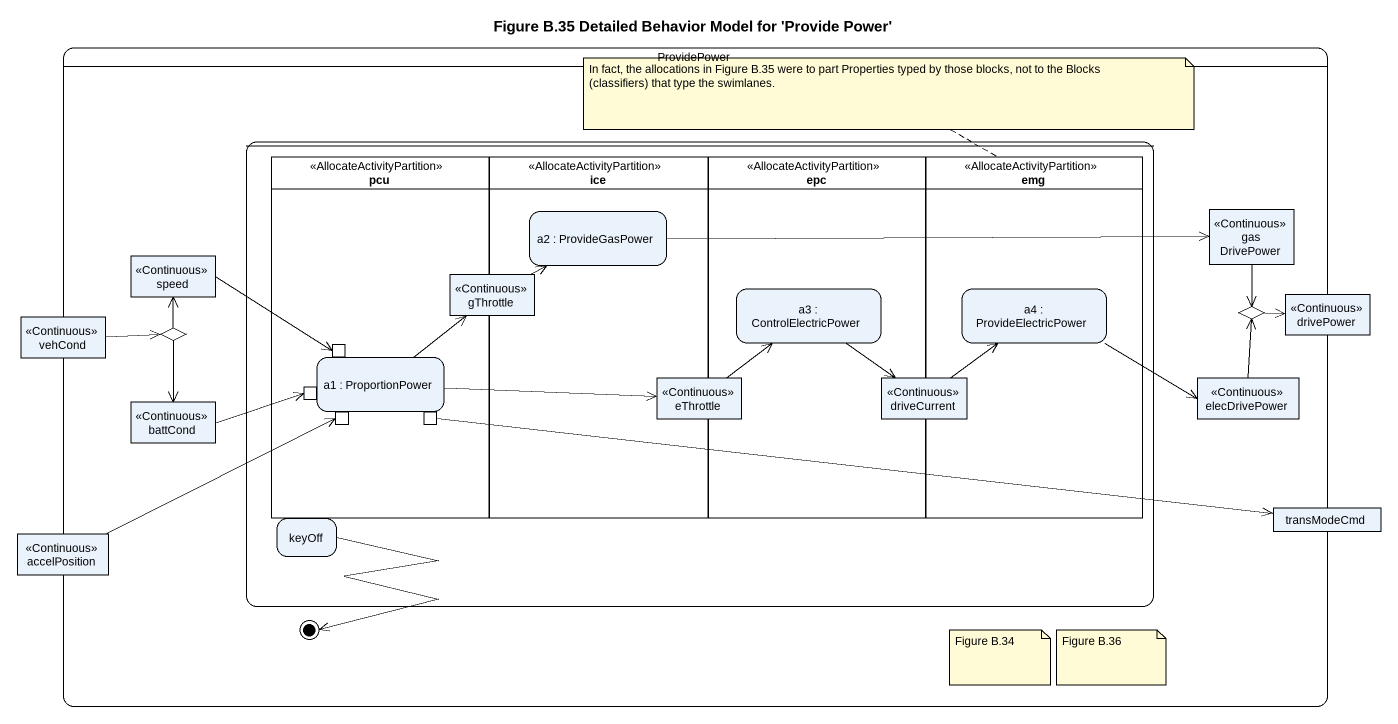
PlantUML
@startuml
title Figure B.35 Detailed Behavior Model for 'Provide Power'
hide empty description
state ProvidePower {
  state " " as state1 {
    state pcu <<AllocateActivityPartition>> {
      state "a1 : ProportionPower" as a1 {
        state pin1 <<inputPin>>
        state pin2 <<inputPin>>
        state pin3 <<inputPin>>
        state pin4 <<outputPin>>
      }
    }
    state ice <<AllocateActivityPartition>> {
      state "a2 : ProvideGasPower" as a2
    }
    state epc <<AllocateActivityPartition>> {
      state "a3 : ControlElectricPower" as a3
    }
    state emg <<AllocateActivityPartition>> {
      state "a4 : ProvideElectricPower" as a4
    }
    state gThrottle <<Continuous>>
    state eThrottle <<Continuous>>
    state driveCurrent <<Continuous>>
    state keyOff
  }
  state "gas DrivePower" as gas_DrivePower <<Continuous>>
  state speed <<Continuous>>
  state choice1 <<choice>>
  state drivePower <<Continuous>>
  state vehCond <<Continuous>>
  state choice2 <<choice>>
  state battCond <<Continuous>>
  state elecDrivePower <<Continuous>>
  state transModeCmd <<object>>
  state accelPosition <<Continuous>>
  state final1 <<end>>
}
a2 -right-> gas_DrivePower
gas_DrivePower --> choice1
speed -right-> pin1
gThrottle -right-> a2
a3 --> driveCurrent
a4 -right-> elecDrivePower
choice1 -right-> drivePower
vehCond -right-> choice2
choice2 -up-> speed
choice2 --> battCond
a1 -up-> gThrottle
a1 -right-> eThrottle
battCond -right-> pin2
eThrottle -up-> a3
driveCurrent -up-> a4
elecDrivePower -up-> choice1
pin4 -right-> transModeCmd
accelPosition -right-> pin3
keyOff --> final1
note top of emg : In fact, the allocations in Figure B.35 were to part Properties typed by those blocks, not to the Blocks (classifiers) that type the swimlanes.
note as N2
  Figure B.34
end note
note as N3
  Figure B.36
end note
@enduml
